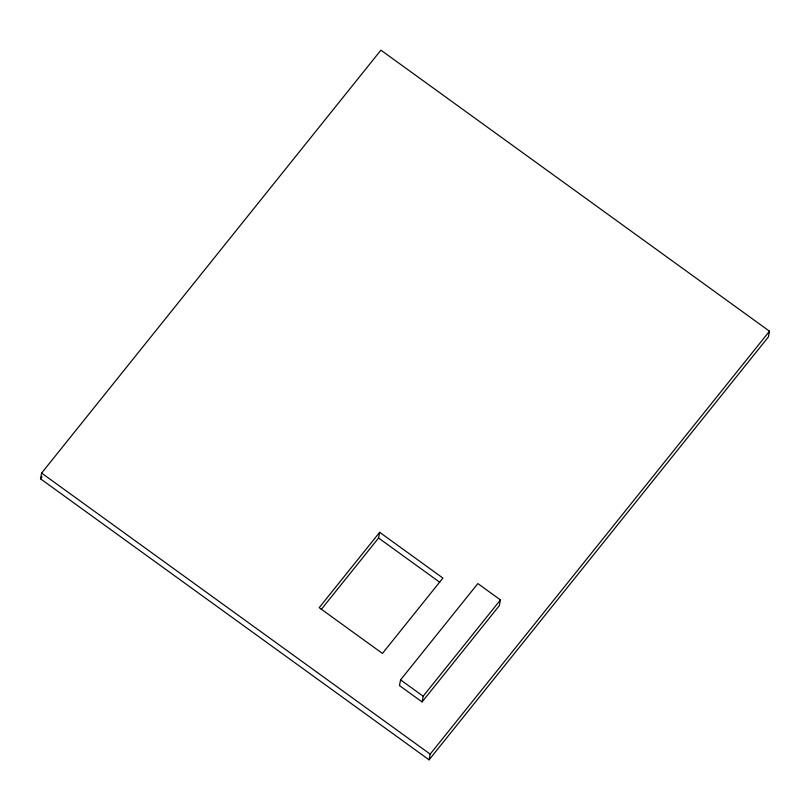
<?xml version="1.0" encoding="UTF-8"?>
<svg xmlns="http://www.w3.org/2000/svg" width="810" height="810" viewBox="0 0 810 810"><rect width="100%" height="100%" fill="white"/><g stroke="black" fill="none" stroke-linecap="round" stroke-linejoin="round"><path stroke-width="1.21" d="M40.5 478.791L41.604 473.08L380.913 50.169L769.5 331.209L768.396 336.919L429.087 759.831L40.5 478.791L42.08 476.827M321.236 609.474L378.564 538.012L379.667 532.302L442.918 578.056L382.452 653.427L319.191 607.672L379.667 532.302M400.575 679.884L399.482 685.594L422.071 701.926L499.345 605.627L500.438 599.916L477.849 583.575L400.575 679.884L423.174 696.215L422.071 701.926M429.087 759.831L430.181 754.12L769.5 331.209M423.174 696.215L500.438 599.916M378.564 538.012L439.779 582.289M41.604 473.08L430.181 754.12"/></g></svg>
